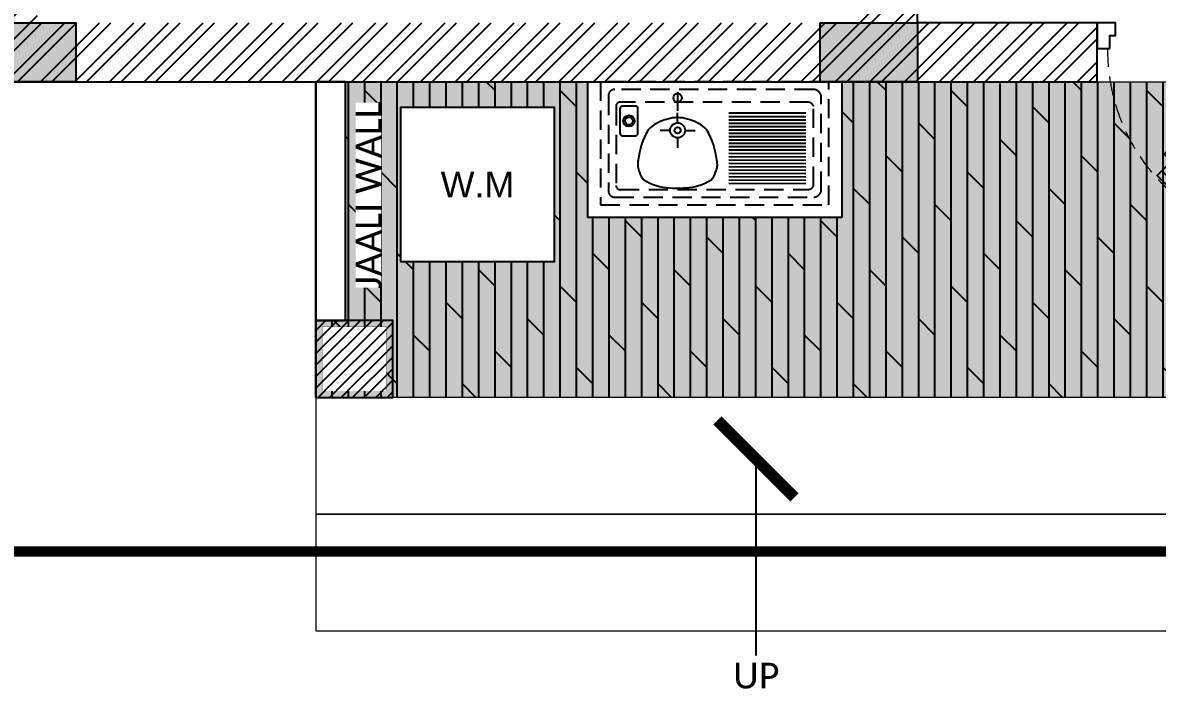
# Model space of a CAD drawing. Header units: millimetres. Extents: x -2842 to 116137, y -21481 to 17561.
# Drawn here: x 5052 to 9475, y -2414 to 230 of the extents above; entities that cross this region are included whole.
import ezdxf
from ezdxf.enums import TextEntityAlignment as Align

# ---------------------------------------------------------------- set-up
doc = ezdxf.new("R2010")
doc.units = ezdxf.units.MM
doc.header["$LTSCALE"] = 150
doc.set_wipeout_variables(frame=1)
doc.linetypes.add('DASHED', pattern=[0.75, 0.5, -0.25])
for name, color, linetype in [('ad-Arrow', 32, 'Continuous'), ('ad-Column', 3, 'Continuous'), ('ad-Column Hatch', 125, 'Continuous'), ('ad-Door', 11, 'Continuous'), ('ad-Elevation 10', 8, 'Continuous'), ('ad-Furniture', 8, 'Continuous'), ('ad-MS Columns', 1, 'Continuous'), ('ad-RCC', 3, 'Continuous'), ('ad-RCC Hatch', 125, 'Continuous'), ('ad-Text main', 7, 'Continuous'), ('ad-Text Main_Door&window Label', 7, 'Continuous'), ('ad-Wall', 240, 'Continuous'), ('ad-Wall hatch', 8, 'Continuous')]:
    doc.layers.add(name, color=color, linetype=linetype)
doc.layers.add('ad-Primary Roof', color=5, linetype='Continuous', true_color=0x0000ff)
doc.layers.add('ad-Verandah', color=7, linetype='Continuous', true_color=0xa57c52)
doc.styles.add('6 U T S R N_Corridor-Basement$0$Standard', font='arial.ttf')
doc.styles.add('New Text Style', font='arial.ttf', dxfattribs={"height": 100})
doc.styles.get("Standard").update_dxf_attribs({"font": 'arial.ttf'})
doc.dimstyles.new('A-100-DIM-INT (MM-FT)', dxfattribs={"dimscale": 50, "dimtxt": 2.4, "dimasz": 1, "dimexe": 0, "dimexo": 0, "dimgap": 1, "dimtad": 0, "dimdec": 0, "dimdsep": 46, "dimtxsty": 'Standard', "dimblk": 'ARCHTICK', "dimcen": 0.025, "dimclrd": 256, "dimclre": 256, "dimclrt": 256, "dimazin": 2, "dimtfac": 1, "dimtdec": 0, "dimtix": 1, "dimtmove": 2, "dimatfit": 3, "dimldrblk": 'ARCHTICK', "dimfxl": 2, "dimfxlon": 1, "dimtolj": 1, "dimtzin": 0, "dimarcsym": 0})

# ---------------------------------------------------------------- blocks, each defined once
blk = doc.blocks.new('_ArchTick')
at = {"color": 0, "linetype": 'ByBlock', "const_width": 0.15}
blk.add_lwpolyline([(-0.5, -0.5), (0.5, 0.5)], dxfattribs=at)
blk = doc.blocks.new('6 BCDFGHJKX_Typical Floor plan$0$zw$6679')
blk.add_wipeout([(0, 0), (990, 0), (990, -529.6), (0, -529.6)])
at = {"color": 0}
for p, q in [((350, -39.1), (350, -113.6)), ((350, -160.1), (350, -121.3)), ((850, -122.9), (550, -122.3)), ((550, -135.3), (850, -135.9)), ((550, -148.3), (850, -148.9)), ((550, -161.2), (850, -161.9)), ((550, -174.2), (850, -174.9)), ((320.7, -189.4), (281.9, -189.4)), ((350, -218.7), (350, -257.4)), ((379.4, -189.4), (418.1, -189.4)), ((550, -187.2), (850, -187.9)), ((550, -200.2), (850, -200.8)), ((550, -213.2), (850, -213.8)), ((550, -226.2), (850, -226.8)), ((550, -239.1), (850, -239.8)), ((550, -252.1), (850, -252.8)), ((550, -265.1), (850, -265.8)), ((550, -278.5), (850, -279.1)), ((550, -291.5), (850, -292.1)), ((550, -304.4), (850, -305.1)), ((550, -317.4), (850, -318.1)), ((550, -330.4), (850, -331.1)), ((550, -343.4), (850, -344)), ((550, -356.4), (850, -357)), ((550, -369.4), (850, -370)), ((550, -382.3), (850, -383)), ((550, -395.3), (850, -396))]:
    blk.add_line(p, q, dxfattribs=at)
blk.add_lwpolyline([(990, -529.6), (0, -529.6), (0, 0), (990, 0)], close=True)
at = {"color": 0, "linetype": 'DASHED'}
blk.add_lwpolyline([(940, -480), (940, 0), (50, 0), (50, -480)], close=True, dxfattribs=at)
for points in [[(910, -425), (910, -55, 0.313965), (881, -30), (105, -30, 0.414214), (80, -55), (80, -425, 0.414214), (105, -450), (881, -450, 0.313965)], [(880, -405), (880, -95, 0.25996), (861, -80), (125, -80, 0.414214), (110, -95), (110, -405, 0.414214), (125, -420), (861, -420, 0.25996)]]:
    blk.add_lwpolyline(points, format="xyb", close=True, dxfattribs=at)
at = {"color": 0}
blk.add_lwpolyline([(125, -105), (125, -200.2, 0.414214), (135, -210.2), (185.4, -210.2, 0.414214), (195.4, -200.2), (195.4, -105, 0.414214), (185.4, -95), (135, -95, 0.414214)], format="xyb", close=True, dxfattribs=at)
for centre, radius in [((350, -62.6), 16.5), ((160.2, -152.6), 22), ((160.2, -152.6), 15), ((350, -189.4), 29.3), ((350, -189.4), 11.7)]:
    blk.add_circle(centre, radius, dxfattribs=at)
for points in [[(311, -145.4), (282.2, -152.3), (255.8, -166.9), (234.6, -187.7)], [(388.1, -145.4), (362.9, -137.9), (336.1, -137.9), (311, -145.4)], [(464.5, -187.7), (443.3, -167), (416.9, -152.3), (388.1, -145.4)], [(234.6, -187.7), (214.3, -224.4), (201.1, -264.6), (195.9, -306.2)], [(503.2, -306.2), (498, -264.6), (484.8, -224.4), (464.5, -187.7)], [(195.9, -306.2), (192.7, -321.9), (194.4, -338.2), (200.9, -352.7)], [(498.2, -352.8), (504.7, -338.2), (506.5, -321.9), (503.3, -306.2)], [(200.9, -352.8), (204.3, -364.1), (210.4, -374.3), (218.8, -382.6)], [(480.3, -382.6), (488.7, -374.3), (494.8, -364.1), (498.2, -352.8)], [(218.8, -382.6), (248.9, -401.4), (283.5, -411.9), (318.9, -412.9)], [(380.2, -412.9), (415.7, -411.9), (450.2, -401.4), (480.3, -382.6)], [(318.9, -412.9), (335.4, -415.6), (352.1, -416.2), (368.7, -414.4)], [(368.7, -414.4), (372.5, -413.8), (376.2, -412.9), (379.9, -411.9)]]:
    blk.add_open_spline(points, degree=3, dxfattribs=at)
blk = doc.blocks.new('zw$3FE3')
blk.add_wipeout([(-300, -300), (-300, 300), (300, 300), (300, -300)])
at = {"layer": 'ad-Furniture'}
blk.add_lwpolyline([(-300, -300), (300, -300), (300, 300), (-300, 300)], close=True, dxfattribs=at)
at = {"layer": 'ad-Furniture', "insert": (0, 0), "char_height": 100, "width": 393.189, "attachment_point": 5, "bg_fill": 2}
blk.add_mtext('\\pxqc;W.M', dxfattribs=at)
blk = doc.blocks.new('zw$B45')
at = {"layer": 'ad-Elevation 10', "insert": (205.6, -442, 0), "char_height": 100, "width": 720.07, "attachment_point": 5, "rotation": 90, "style": '6 U T S R N_Corridor-Basement$0$Standard', "bg_fill": 3, "box_fill_scale": 1, "bg_fill_color": 257, "bg_fill_transparency": 0}
blk.add_mtext('{\\fCalibri Light|b0|i0|c0|p34;JAALI WALL}', dxfattribs=at)
blk.add_wipeout([(0, 0), (115, 0), (115, -930), (0, -930)])
at = {"layer": 'ad-Elevation 10'}
blk.add_lwpolyline([(115, -930), (115, 0), (0, 0), (0, -930)], close=True, dxfattribs=at)
blk = doc.blocks.new('zw$66EE')
at = {"layer": 'ad-Furniture'}
for name, p in [('6 BCDFGHJKX_Typical Floor plan$0$zw$6679', (7255, 0)), ('zw$B45', (6195, 0)), ('zw$3FE3', (6825, -400))]:
    blk.add_blockref(name, p, dxfattribs=at)
blk = doc.blocks.new('*U642146')
for p, q in [((8.3, -111.1), (41.7, -111.1)), ((25, -127.8), (25, -94.4)), ((563.8, -513.3), (548.9, -528.2)), ((498.7, -578.5), (513.6, -563.6))]:
    blk.add_line(p, q)
for points in [[(50, -100), (0, -100), (0, 0), (71.4, 0), (71.4, -35.7), (71.4, -50), (50, -50)], [(800, -100), (800, -50), (778.6, -50), (778.6, -35.7), (778.6, 0), (850, 0), (850, -100)], [(50, -100), (130.8, -180.8), (166.2, -145.5), (85.4, -64.6)], [(130.8, -180.8), (499.5, -549.5), (534.9, -514.2), (166.2, -145.5)], [(580.3, -630.3), (499.5, -549.5), (534.9, -514.2), (615.7, -595)]]:
    blk.add_lwpolyline(points, close=True)
for points in [[(560.7, -540), (588.2, -512.5), (525.4, -449.7), (517.5, -457.6), (574.5, -526.2)], [(525.4, -575.4), (497.9, -602.8), (435.1, -540), (442.9, -532.2), (511.5, -589.2)]]:
    blk.add_lwpolyline(points)
blk.add_circle((25, -111.1), 11.1)
at = {"color": 8, "linetype": 'DASHED', "lineweight": 0}
blk.add_arc((66, -108.5), 741.9, 268.1881, 1.8119, dxfattribs=at)
at = {"layer": 'ad-Text Main_Door&window Label'}
blk.add_line((425, 125), (425, -230), dxfattribs=at)
blk.add_circle((425.3, 245), 120, dxfattribs=at)
at = {"layer": 'ad-Text Main_Door&window Label', "style": 'New Text Style'}
blk.add_attdef('D1', text='', height=100, dxfattribs=at).set_placement((425.3, 245), align=Align.MIDDLE_CENTER)
blk = doc.blocks.new('zw$6266')
at = {"layer": 'ad-Wall hatch', "transparency": 33554610}
h = blk.add_hatch(dxfattribs=at)
h.set_pattern_fill('ANSI32', color=256, scale=10)
h.set_pattern_definition([(45, (388744.33, 102900.03), (-67.35192, 67.35192), []), (45, (388789.235, 102900.03), (-67.35192, 67.35192), [])])
h.paths.add_polyline_path([(230, 8875), (230, 9105), (0, 9105), (0, 8645), (2830, 8645), (2830, 4745), (0, 4745), (0, 0), (9240, 0), (9240, 230), (8540, 230), (8540, 4745), (4780, 4745), (4780, 4515), (4995, 4515), (4995, 3930), (5110, 3930), (5110, 4630), (8310, 4630), (8310, 3130), (6860, 3130), (6860, 3015), (8310, 3015), (8310, 230), (5110, 230), (5110, 3015), (6060, 3015), (6060, 3130), (4995, 3130), (4995, 230), (230, 230), (230, 4515), (3880, 4515), (3880, 4745), (3060, 4745), (3060, 8875)])
at = {"layer": 'ad-Wall'}
blk.add_lwpolyline([(0, 0), (9240, 0), (9240, 230), (8540, 230), (8540, 4745), (4780, 4745)], dxfattribs=at)
at = {"layer": 'ad-Door', "ltscale": 5}
ref = blk.add_blockref('*U642146', (10090, 230), dxfattribs=dict(at, xscale=-1, rotation=359.9999999999999))
ref.add_attrib('D1', 'D3', dxfattribs={"layer": 'ad-Text Main_Door&window Label', "height": 100, "rotation": 360, "style": 'New Text Style'}).set_placement((9664.7, 476.8), align=Align.MIDDLE_CENTER)
blk = doc.blocks.new('zw$B0BD')
blk.add_wipeout([(0, 0), (250, 0), (250, -250), (0, -250)])
at = {"layer": 'ad-MS Columns'}
h = blk.add_hatch(dxfattribs=at)
h.set_pattern_fill('ANSI31', color=256, scale=10)
h.set_pattern_definition([(45, (4e-12, -250), (-22.4506, 22.4506), [])])
h.paths.add_polyline_path([(0, 0), (250, 0), (250, -250), (0, -250)])
at = {"layer": 'ad-MS Columns', "const_width": 1}
blk.add_lwpolyline([(0, 0), (250, 0), (250, -250), (0, -250)], close=True, dxfattribs=at)
blk = doc.blocks.new('A$Cc8f236af')
at = {"layer": 'ad-MS Columns'}
blk.add_blockref('zw$B0BD', (-5900, -14575), dxfattribs=at)
blk = doc.blocks.new('A$Ca594aa6c')
at = {"layer": 'ad-Primary Roof', "linetype": 'DASHED', "ltscale": 2, "const_width": 40}
blk.add_lwpolyline([(12570, -15450), (2380, -15450), (7475, -10550)], close=True, dxfattribs=at)
blk = doc.blocks.new('1625W-Roof Plan')
blk.add_blockref('A$Ca594aa6c', (0, 13620))
blk = doc.blocks.new('zw$6AA0')
at = {"layer": 'ad-Column Hatch', "transparency": 33554687}
h = blk.add_hatch(color=256, dxfattribs=at)
h.dxf.hatch_style = 1
h.paths.add_polyline_path([(0, -230), (380, -230), (380, 0), (0, 0)])
at = {"layer": 'ad-Column'}
blk.add_lwpolyline([(0, -230), (380, -230), (380, 0), (0, 0)], close=True, dxfattribs=at)
blk = doc.blocks.new('A$C42b14ea2')
at = {"layer": 'ad-RCC Hatch', "transparency": 33554687}
h = blk.add_hatch(dxfattribs=at)
h.set_pattern_fill('ANSI31', color=256, scale=10)
h.set_pattern_definition([(45, (13250, 8645), (-22.45064, 22.45064), [])])
h.paths.add_polyline_path([(0, 0), (300, 0), (300, 300), (0, 300)])
at = {"layer": 'ad-RCC'}
blk.add_lwpolyline([(0, 0), (300, 0), (300, 300), (0, 300)], close=True, dxfattribs=at)
blk = doc.blocks.new('1625W_Columns')
at = {"layer": 'ad-Column', "xscale": -1, "rotation": 180}
for p in [(4880, 0), (8160, 0)]:
    blk.add_blockref('zw$6AA0', p, dxfattribs=at)
at = {"layer": 'ad-RCC'}
blk.add_blockref('A$C42b14ea2', (6195, -1230), dxfattribs=at)
blk = doc.blocks.new('zw$6CCD')
at = {"layer": 'ad-Verandah', "transparency": 33554534}
h = blk.add_hatch(color=256, dxfattribs=at)
h.dxf.hatch_style = 1
h.paths.add_polyline_path([(6195, -13620), (12120, -13620), (12120, -4745), (13640, -4745), (13640, -8875), (14550, -8875), (14550, -14850), (6195, -14850)])
at = {"layer": 'ad-Verandah', "transparency": 33554687}
h = blk.add_hatch(dxfattribs=at)
h.set_pattern_fill('DOLMIT', color=256, scale=10, angle=90)
h.set_pattern_definition([(90, (6195, -14830), (-63.5, 2e-14), []), (135, (6195, -14830), (-127, -127), [89.8026, -179.605])])
h.paths.add_polyline_path([(6195, -13620), (12120, -13620), (12120, -4745), (13640, -4745), (13640, -8875), (14550, -8875), (14550, -14850), (6195, -14850)])
at = {"layer": 'ad-Verandah', "lineweight": 9}
for points in [[(6195, -13620), (12120, -13620), (12120, -4745), (13640, -4745), (13640, -8875), (14550, -8875), (14550, -14850), (6195, -14850)], [(6195, -14850), (6195, -15305), (9625, -15305), (9625, -14850)], [(6195, -15305), (6195, -15760), (9625, -15760), (9625, -15305)]]:
    blk.add_lwpolyline(points, close=True, dxfattribs=at)
at = {"layer": 'ad-Text main', "insert": (7911.6, -15934.7), "char_height": 100, "width": 207.6, "attachment_point": 5, "style": '6 U T S R N_Corridor-Basement$0$Standard', "bg_fill": 2}
blk.add_mtext('{\\fCalibri Light|b0|i0|c0|p34;UP}', dxfattribs=at)
at = {"layer": 'ad-Arrow'}
blk.add_leader([(7910, -15089.4, 0), (7910, -15856, 0)], dimstyle='A-100-DIM-INT (MM-FT)', override={"dimscale": 1, "dimasz": 300, "dimgap": 50, "dimtad": 0}, dxfattribs=at)
blk = doc.blocks.new('1625_West Villa')
at = {"layer": 'ad-Verandah'}
blk.add_blockref('zw$6CCD', (0, 13620), dxfattribs=at)
at = {"layer": 'ad-Furniture'}
blk.add_blockref('zw$66EE', (0, 0), dxfattribs=at)
blk.add_blockref('zw$6266', (0, 0))
blk.add_blockref('1625W-Roof Plan', (0, 0))
blk.add_blockref('1625W_Columns', (0, 0))
at = {"layer": 'ad-MS Columns'}
blk.add_blockref('A$Cc8f236af', (12120, 13620), dxfattribs=at)

msp = doc.modelspace()

# ---------------------------------------------------------------- block references
msp.add_blockref('1625_West Villa', (0, 0))

doc.saveas('drawing.dxf')
